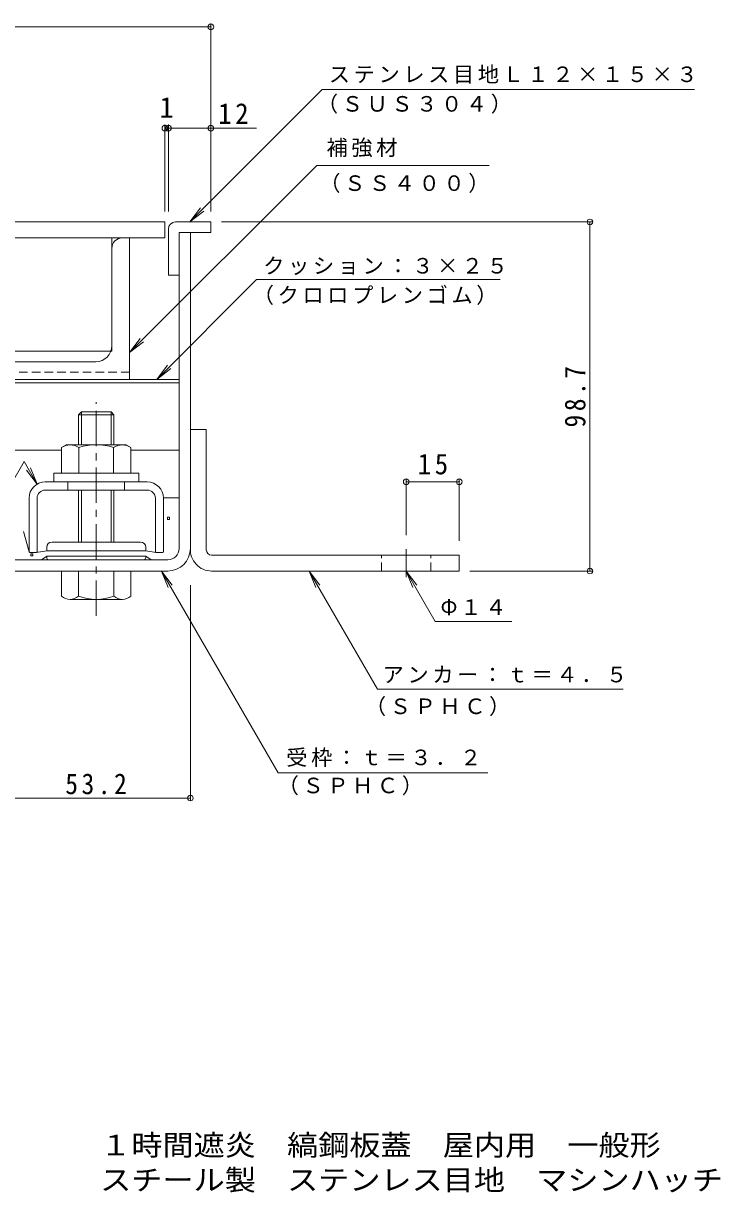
# Model space of a CAD drawing. Units: millimetres on the paper, enlarged 10 times, with parts at other scales. Extents: x -2383 to 2730, y -1962 to 1888.
# Drawn here: x -609 to 391, y -1962 to -309 of the extents above; entities that cross this region are included whole.
import ezdxf
from ezdxf.enums import TextEntityAlignment as Align

# ---------------------------------------------------------------- set-up
doc = ezdxf.new("R2010")
doc.units = ezdxf.units.MM
doc.header["$LTSCALE"] = 10
doc.header["$PDMODE"] = 32
doc.header["$PDSIZE"] = 8
doc.linetypes.add('CHAIN1', pattern=[8, 5, -1, 1, -1])
doc.linetypes.add('DASHED1', pattern=[1.8, 1.2, -0.6])
for name, color, linetype, lineweight in [('D-1', 3, 'Continuous', 9), ('D-2', 7, 'Continuous', 9), ('D-3', 5, 'Continuous', 5), ('D-4', 4, 'Continuous', 9), ('D-5', 7, 'Continuous', 9), ('D-6', 6, 'Continuous', 9), ('D-7', 5, 'Continuous', 5), ('D-8', 5, 'Continuous', 5), ('D-9', 134, 'Continuous', 5), ('D-B', 2, 'Continuous', 9), ('D-F', 7, 'Continuous', 9), ('F-5_F-5ﾚｲﾔ', 7, 'Continuous', 9)]:
    doc.layers.add(name, color=color, linetype=linetype, lineweight=lineweight)
doc.styles.add('ＭＳ ゴシック', font='')
doc.styles.get('ＭＳ ゴシック').set_extended_font_data('MS Gothic')

msp = doc.modelspace()

# ---------------------------------------------------------------- linework, layer by layer
at = {"layer": 'D-1'}
for p, q in [((-372.66, -883.44), (-372.66, -1051.45)), ((-372.66, -883.44), (-350.16, -883.44)), ((-350.16, -1053.45), (-350.16, -883.44)), ((-342.66, -1060.95), (7.34, -1060.95)), ((7.34, -1060.95), (7.34, -1083.45)), ((7.34, -1083.45), (-342.66, -1083.45))]:
    msp.add_line(p, q, dxfattribs=at)
at = {"layer": 'D-1', "linetype": 'CHAIN1'}
msp.add_line((-67.66, -1092.18), (-67.66, -1052.73), dxfattribs=at)
at = {"layer": 'D-1', "linetype": 'DASHED1'}
for p, q in [((-102.66, -1083.45), (-102.66, -1060.95)), ((-32.66, -1083.45), (-32.66, -1060.95))]:
    msp.add_line(p, q, dxfattribs=at)
at = {"layer": 'D-1'}
for radius, start in [(30, 176.17647), (7.5, 180.00027)]:
    msp.add_arc((-342.66, -1053.45), radius, start, 270, dxfattribs=at)
at = {"layer": 'D-2'}
for p, q in [((-343.66, -574.95), (-343.66, -309.19)), ((-343.66, -314.19), (-2070.44, -314.19)), ((-186.23, -402.55), (339.61, -402.55)), ((-408.66, -574.95), (-408.66, -452.32)), ((-408.66, -457.32), (-403.66, -457.32)), ((-403.66, -574.95), (-403.66, -452.32)), ((-403.66, -457.32), (-279.31, -457.32)), ((-194.05, -509.88), (-458.66, -774.49)), ((49.5, -509.88), (-194.05, -509.88)), ((-373.63, -589.95), (-353.8, -574.73)), ((-279.25, -671.44), (-420.26, -812.44)), ((-279.25, -671.44), (65.29, -671.44)), ((-458.66, -774.49), (-443.44, -754.66)), ((-458.66, -774.49), (-438.83, -759.27)), ((-420.26, -812.44), (-405.04, -792.61)), ((-420.26, -812.44), (-400.43, -797.22))]:
    msp.add_line(p, q, dxfattribs=at)
at = {"layer": 'D-2', "color": 3}
for p, q in [((-408.66, -589.95), (-2070.44, -589.95)), ((-408.66, -589.95), (-408.66, -612.45)), ((-2070.44, -612.45), (-408.66, -612.45))]:
    msp.add_line(p, q, dxfattribs=at)
at = {"layer": 'D-2'}
msp.add_lwpolyline([(-186.23, -402.55), (-373.63, -589.95), (-358.41, -570.11)], dxfattribs=at)
for p in [(-343.66, -314.19), (-408.66, -457.32), (-403.66, -457.32), (-343.66, -457.32)]:
    msp.add_point(p, dxfattribs=at)
at = {"layer": 'D-3', "color": 4, "lineweight": 9}
for p, q in [((-393.66, -589.95), (-343.66, -589.95)), ((-403.66, -599.95), (-403.66, -664.95)), ((-388.66, -604.95), (-388.66, -664.95)), ((-403.66, -664.95), (-388.66, -664.95))]:
    msp.add_line(p, q, dxfattribs=at)
at = {"layer": 'D-3', "color": 134}
for p, q in [((-388.66, -1051.45), (-388.66, -604.95)), ((-372.66, -604.95), (-388.66, -604.95)), ((-372.66, -1051.45), (-372.66, -604.95)), ((-638.66, -1067.45), (-404.66, -1067.45)), ((-638.66, -1083.45), (-404.66, -1083.45))]:
    msp.add_line(p, q, dxfattribs=at)
at = {"layer": 'D-3', "color": 6, "lineweight": 9}
for p, q in [((-1327.16, -817.45), (-388.66, -817.45)), ((-839.59, -912.45), (-554.74, -912.45)), ((-456.59, -912.45), (-388.66, -912.45))]:
    msp.add_line(p, q, dxfattribs=at)
at = {"layer": 'D-3'}
for p, q in [((-526.6, -858.45), (-530.66, -862.51)), ((-484.72, -858.45), (-526.6, -858.45)), ((-526.6, -904.95), (-526.6, -858.45)), ((-484.72, -858.45), (-480.66, -862.51)), ((-484.72, -904.95), (-484.72, -858.45)), ((-480.66, -862.51), (-530.66, -862.51)), ((-530.66, -904.95), (-530.66, -862.51)), ((-480.66, -862.51), (-480.66, -904.95)), ((-530.66, -1042.45), (-530.66, -968.95)), ((-526.6, -1042.45), (-526.6, -968.95)), ((-484.72, -1042.45), (-484.72, -968.95)), ((-480.66, -968.95), (-480.66, -1042.45)), ((-554.66, -1118.97), (-554.66, -1083.45)), ((-456.66, -1083.45), (-554.66, -1083.45)), ((-530.66, -1118.97), (-530.66, -1083.45)), ((-480.66, -1118.97), (-480.66, -1083.45)), ((-456.66, -1118.97), (-456.66, -1083.45)), ((-468.66, -1123.45), (-542.66, -1123.45))]:
    msp.add_line(p, q, dxfattribs=at)
at = {"layer": 'D-3', "linetype": 'CHAIN1'}
msp.add_line((-505.66, -1146.94), (-505.66, -844.5), dxfattribs=at)
at = {"layer": 'D-3', "color": 4, "lineweight": 9}
msp.add_lwpolyline([(-343.66, -589.95), (-343.66, -604.95), (-388.66, -604.95)], dxfattribs=at)
msp.add_arc((-393.66, -599.95), 10, 90, 180, dxfattribs=at)
at = {"layer": 'D-3', "color": 134}
for radius in [16, 32]:
    msp.add_arc((-404.66, -1051.45), radius, 270, 0, dxfattribs=at)
at = {"layer": 'D-3'}
for centre, radius, start, end in [((-542.66, -1105.12), 18.33, 229.1022, 310.89809), ((-505.66, -1051.37), 72.08, 249.70546, 290.29454), ((-468.66, -1105.12), 18.33, 229.10191, 310.8978)]:
    msp.add_arc(centre, radius, start, end, dxfattribs=at)
at = {"layer": 'D-4'}
for p, q in [((-410.66, -980.1), (-388.66, -980.1)), ((-410.66, -1056.2), (-410.66, -980.45)), ((-388.66, -1051.45), (-388.66, -980.1)), ((-600.66, -1056.2), (-608.61, -1027.66)), ((-599.41, -1057.45), (-600.66, -1056.2)), ((-590.41, -1057.45), (-599.41, -1057.45)), ((-575.66, -1054.95), (-590.41, -1057.45)), ((-435.66, -1054.95), (-575.66, -1054.95)), ((-638.66, -1067.45), (-583.14, -1067.45)), ((-575.66, -1062.45), (-583.14, -1067.45)), ((-575.66, -1062.45), (-435.66, -1062.45)), ((-435.66, -1062.45), (-428.18, -1067.45)), ((-404.66, -1067.45), (-428.18, -1067.45))]:
    msp.add_line(p, q, dxfattribs=at)
at = {"layer": 'D-4', "color": 134, "lineweight": 5}
for p, q in [((-575.66, -1049.95), (-575.66, -1054.95)), ((-575.66, -1054.95), (-435.66, -1054.95)), ((-443.16, -1042.45), (-568.16, -1042.45)), ((-435.66, -1049.95), (-435.66, -1054.95)), ((-575.66, -1062.45), (-435.66, -1062.45)), ((-575.66, -1064.95), (-575.66, -1062.45)), ((-438.16, -1067.45), (-573.16, -1067.45)), ((-435.66, -1064.95), (-435.66, -1062.45))]:
    msp.add_line(p, q, dxfattribs=at)
at = {"layer": 'D-4', "color": 2}
for points in [[(-404.92, -1010.34), (-404.92, -1007.34), (-401.92, -1007.34), (-401.92, -1010.34)], [(-598.11, -1062.11), (-598.11, -1059.11), (-595.11, -1059.11), (-595.11, -1062.11)]]:
    msp.add_lwpolyline(points, close=True, dxfattribs=at)
at = {"layer": 'D-4'}
msp.add_lwpolyline([(-435.66, -1054.95), (-420.91, -1057.45), (-411.91, -1057.45), (-410.66, -1056.2)], dxfattribs=at)
at = {"layer": 'D-4', "color": 134, "lineweight": 5}
for centre, radius, start, end in [((-568.16, -1049.95), 7.5, 90, 180), ((-443.16, -1049.95), 7.5, 0, 90), ((-573.16, -1064.95), 2.5, 180, 270), ((-438.16, -1064.95), 2.5, 270, 0)]:
    msp.add_arc(centre, radius, start, end, dxfattribs=at)
at = {"layer": 'D-4'}
msp.add_arc((-404.66, -1051.45), 16, 270, 0, dxfattribs=at)
at = {"layer": 'D-5'}
for p, q in [((-787.79, -1240.83), (-607.56, -928.66)), ((-589.16, -960.53), (-607.56, -928.66)), ((-589.16, -960.53), (-604.38, -940.69)), ((-589.16, -960.53), (-598.73, -937.43)), ((-413.49, -1083.45), (-403.92, -1106.54)), ((-413.49, -1083.45), (-398.27, -1103.28)), ((-248.68, -1368.9), (-413.49, -1083.45)), ((-204.77, -1083.45), (-195.2, -1106.54)), ((-204.77, -1083.45), (-189.55, -1103.28)), ((-204.77, -1083.45), (-108.36, -1250.44)), ((-67.66, -1083.45), (-58.09, -1106.54)), ((-67.66, -1083.45), (-52.44, -1103.28)), ((-108.36, -1250.44), (239.08, -1250.44)), ((-248.68, -1368.9), (47.66, -1368.9))]:
    msp.add_line(p, q, dxfattribs=at)
msp.add_lwpolyline([(-67.66, -1083.45), (-26.55, -1154.66), (81.5, -1154.66)], dxfattribs=at)
at = {"layer": 'D-6'}
msp.add_line((-388.66, -812.45), (-1297.41, -812.45), dxfattribs=at)
at = {"layer": 'D-7', "color": 134}
for p, q in [((-565.66, -944.95), (-565.66, -957.45)), ((-445.66, -944.95), (-565.66, -944.95))]:
    msp.add_line(p, q, dxfattribs=at)
msp.add_lwpolyline([(-445.66, -944.95), (-445.66, -957.45), (-565.66, -957.45)], dxfattribs=at)
at = {"layer": 'D-8'}
for p, q in [((-2070.44, -612.45), (-458.66, -612.45)), ((-458.66, -612.45), (-458.66, -802.45))]:
    msp.add_line(p, q, dxfattribs=at)
at = {"layer": 'D-8', "linetype": 'DASHED1'}
msp.add_line((-458.66, -802.45), (-658.66, -802.45), dxfattribs=at)
at = {"layer": 'D-9'}
for p, q in [((-483.66, -627.45), (-483.66, -764.95)), ((-468.66, -612.45), (-458.66, -612.45)), ((-458.66, -812.45), (-458.66, -612.45)), ((-506.16, -787.45), (-643.66, -787.45)), ((-658.66, -812.45), (-458.66, -812.45))]:
    msp.add_line(p, q, dxfattribs=at)
for centre, radius, start, end in [((-468.66, -627.45), 15, 90, 180), ((-506.16, -764.95), 22.5, 270, 0)]:
    msp.add_arc(centre, radius, start, end, dxfattribs=at)
at = {"layer": 'D-B', "color": 4}
for p, q in [((-483.66, -612.45), (-1077.83, -612.45)), ((-483.66, -612.45), (-483.66, -772.45)), ((-1077.83, -772.45), (-483.66, -772.45))]:
    msp.add_line(p, q, dxfattribs=at)
at = {"layer": 'D-B'}
for p, q in [((-548.16, -904.95), (-463.16, -904.95)), ((-530.2, -908.74), (-530.2, -944.95)), ((-481.12, -908.74), (-481.12, -944.95)), ((-456.59, -908.74), (-463.16, -904.95)), ((-456.59, -908.74), (-456.59, -944.95))]:
    msp.add_line(p, q, dxfattribs=at)
at = {"layer": 'D-B', "color": 7}
for p, q in [((-577.66, -957.45), (-433.66, -957.45)), ((-433.66, -968.95), (-577.66, -968.95)), ((-600.66, -1056.2), (-600.66, -980.45)), ((-589.16, -1056.2), (-589.16, -980.45)), ((-422.16, -1056.2), (-422.16, -980.45)), ((-410.66, -1056.2), (-410.66, -980.45)), ((-599.41, -1057.45), (-600.66, -1056.2)), ((-590.41, -1057.45), (-599.41, -1057.45)), ((-590.41, -1057.45), (-589.16, -1056.2)), ((-420.91, -1057.45), (-422.16, -1056.2)), ((-411.91, -1057.45), (-420.91, -1057.45)), ((-411.91, -1057.45), (-410.66, -1056.2))]:
    msp.add_line(p, q, dxfattribs=at)
at = {"layer": 'D-B', "color": 7, "linetype": 'DASHED1'}
for p, q in [((-545.66, -968.95), (-545.66, -957.45)), ((-465.66, -968.95), (-465.66, -957.45))]:
    msp.add_line(p, q, dxfattribs=at)
at = {"layer": 'D-B'}
msp.add_lwpolyline([(-548.16, -904.95), (-554.74, -908.74), (-554.74, -944.95), (-456.59, -944.95)], dxfattribs=at)
for centre, radius, start, end in [((-540.25, -933.83), 28.97, 94.3844, 120.00002), ((-543.23, -929.15), 24.21, 57.42751, 88.18785), ((-505.66, -986.15), 81.2, 72.4119, 107.58812), ((-468.09, -929.15), 24.21, 91.81216, 122.57251), ((-471.07, -933.83), 28.97, 60, 85.61562)]:
    msp.add_arc(centre, radius, start, end, dxfattribs=at)
at = {"layer": 'D-B', "color": 7}
for centre, radius, start, end in [((-577.66, -980.45), 23, 90, 180), ((-433.66, -980.45), 23, 0, 90), ((-577.66, -980.45), 11.5, 90, 180), ((-433.66, -980.45), 11.5, 0, 90)]:
    msp.add_arc(centre, radius, start, end, dxfattribs=at)
at = {"layer": 'D-F'}
for p, q in [((194.97, -589.95), (-328.66, -589.95)), ((191.97, -1083.45), (191.97, -589.95)), ((-67.66, -954.2), (-67.66, -1032.73)), ((-67.66, -957.2), (7.34, -957.2)), ((7.34, -954.2), (7.34, -1040.95)), ((194.97, -1083.45), (22.34, -1083.45)), ((-372.66, -1407.34), (-372.66, -1103.45)), ((-638.67, -1404.34), (-372.66, -1404.34))]:
    msp.add_line(p, q, dxfattribs=at)
for p in [(191.97, -589.95), (-67.66, -957.2), (7.34, -957.2), (191.97, -1083.45), (-372.66, -1404.34)]:
    msp.add_point(p, dxfattribs=at)

# ---------------------------------------------------------------- texts
at = {"layer": 'D-2', "color": 2, "style": 'ＭＳ ゴシック'}
msp.add_text('1', height=29.33, dxfattribs=at).set_placement((-416.16, -451.32), align=Align.BOTTOM_LEFT)
at = {"layer": 'D-2', "char_height": 21.99, "attachment_point": 7, "style": 'ＭＳ ゴシック'}
for s, insert in [('\\T1.17;ステンレス目地Ｌ１２×１５×３', (-177.04, -394.38)), ('\\T1.17;（ＳＵＳ３０４）', (-193.88, -436.82)), ('\\T1.17;補強材', (-180.3, -498.41)), ('\\T1.17;（ＳＳ４００）', (-190.5, -548.93)), ('\\T1.17;クッション：３×２５', (-269.7, -665.11)), ('\\T1.17;（クロロプレンゴム）', (-284.52, -707.21))]:
    msp.add_mtext(s, dxfattribs=dict(at, insert=insert))
at = {"layer": 'D-2', "color": 2, "insert": (-333.38, -451.32), "char_height": 29.33, "attachment_point": 7, "style": 'ＭＳ ゴシック'}
msp.add_mtext('\\T1.27;\\W0.95;12', dxfattribs=at)
at = {"layer": 'D-5', "char_height": 21.99, "attachment_point": 7, "style": 'ＭＳ ゴシック'}
for s, insert in [('\\T1.17;Φ１４', (-19.24, -1146.14)), ('\\T1.17;アンカー：ｔ＝４．５', (-101.05, -1241.92)), ('\\T1.17;（ＳＰＨＣ）', (-126.03, -1288.52)), ('\\T1.17;受枠：ｔ＝３．２', (-237.18, -1360.35)), ('\\T1.17;（ＳＰＨＣ）', (-249.34, -1400.49))]:
    msp.add_mtext(s, dxfattribs=dict(at, insert=insert))
at = {"layer": 'D-F', "color": 2, "insert": (185.97, -880.45), "char_height": 29.33, "attachment_point": 7, "rotation": 90, "style": 'ＭＳ ゴシック'}
msp.add_mtext('\\T1.28;\\W0.9;98.7', dxfattribs=at)
at = {"layer": 'D-F', "color": 2, "char_height": 29.33, "attachment_point": 7, "style": 'ＭＳ ゴシック'}
for s, insert in [('\\T1.27;\\W0.95;15', (-51.41, -947.2)), ('\\T1.28;\\W0.9;53.2', (-549.41, -1399.34))]:
    msp.add_mtext(s, dxfattribs=dict(at, insert=insert))
at = {"layer": 'F-5_F-5ﾚｲﾔ', "color": 2, "style": 'ＭＳ ゴシック', "width": 1.1}
for s, p in [('１時間遮炎\u3000縞鋼板蓋\u3000屋内用\u3000一般形', (-500.11, -1918.5)), ('スチール製\u3000ステンレス目地\u3000マシンハッチ\u3000Ｓ－２ＥＣ－７００－Ｌ', (-500.11, -1967.71))]:
    msp.add_text(s, height=29.33, dxfattribs=at).set_placement(p, align=Align.BOTTOM_LEFT)

doc.saveas('drawing.dxf')
